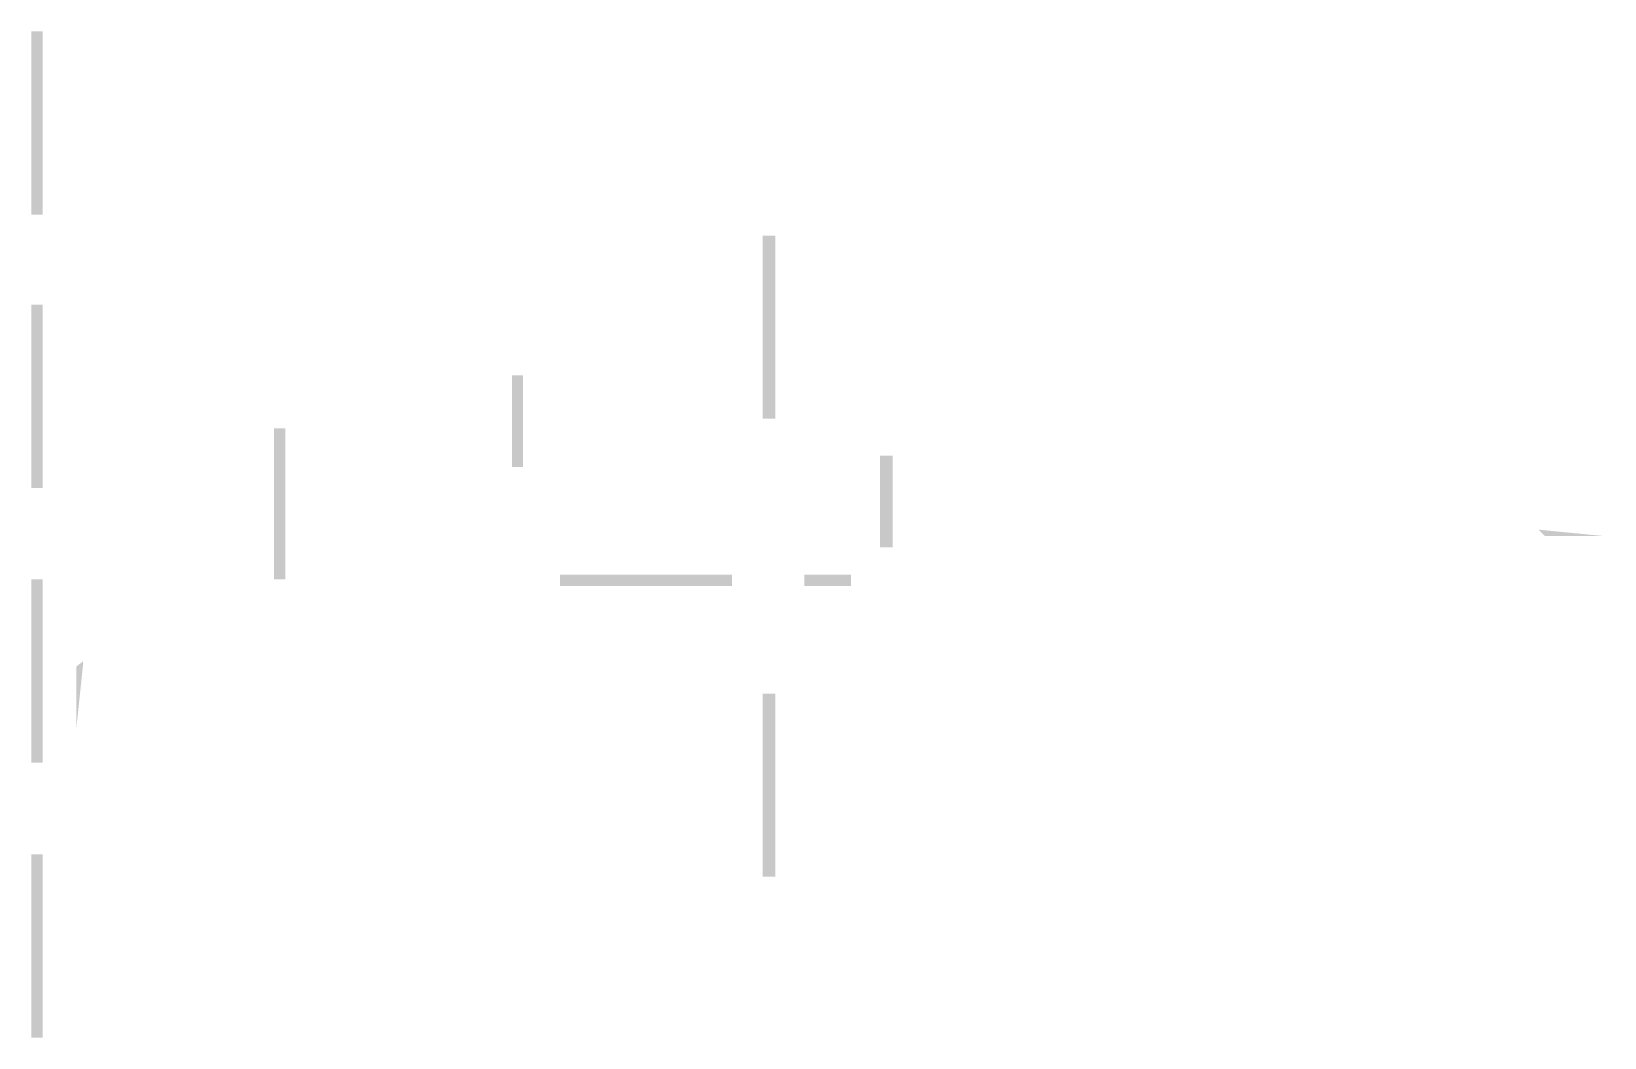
# Model space of a CAD drawing. Header units: millimetres. Extents: x 314312 to 406292, y 205315 to 257934.
# Drawn here: x 406134.2 to 406196.3, y 237240.7 to 237280.5 of the extents above; entities that cross this region are included whole.
import ezdxf

# ---------------------------------------------------------------- set-up
doc = ezdxf.new("R2010")
doc.units = ezdxf.units.MM

msp = doc.modelspace()

# ---------------------------------------------------------------- hatches: boundary and pattern name
h = msp.add_hatch(color=0)
edge = h.paths.add_edge_path(flags=0)
edge.add_spline(control_points=[(406134.621, 237280.452), (406134.621, 237280.452), (406134.177, 237280.452), (406134.177, 237280.452), (406134.177, 237280.452), (406134.621, 237273.213), (406134.621, 237273.213), (406134.621, 237273.213), (406134.621, 237280.452), (406134.621, 237280.452)], knot_values=[0, 0, 0, 0, 1, 1, 1, 2, 2, 2, 3, 3, 3, 3], degree=3, periodic=0)
edge = h.paths.add_edge_path(flags=0)
edge.add_spline(control_points=[(406134.177, 237280.452), (406134.177, 237280.452), (406134.621, 237273.213), (406134.621, 237273.213), (406134.621, 237273.213), (406134.177, 237273.213), (406134.177, 237273.213), (406134.177, 237273.213), (406134.177, 237280.452), (406134.177, 237280.452)], knot_values=[0, 0, 0, 0, 1, 1, 1, 2, 2, 2, 3, 3, 3, 3], degree=3, periodic=0)
h = msp.add_hatch(color=0)
edge = h.paths.add_edge_path(flags=0)
edge.add_spline(control_points=[(406163.069, 237265.149), (406163.069, 237265.149), (406163.577, 237265.149), (406163.577, 237265.149), (406163.577, 237265.149), (406163.069, 237272.388), (406163.069, 237272.388), (406163.069, 237272.388), (406163.069, 237265.149), (406163.069, 237265.149)], knot_values=[0, 0, 0, 0, 1, 1, 1, 2, 2, 2, 3, 3, 3, 3], degree=3, periodic=0)
edge = h.paths.add_edge_path(flags=0)
edge.add_spline(control_points=[(406163.577, 237265.149), (406163.577, 237265.149), (406163.069, 237272.388), (406163.069, 237272.388), (406163.069, 237272.388), (406163.577, 237272.388), (406163.577, 237272.388), (406163.577, 237272.388), (406163.577, 237265.149), (406163.577, 237265.149)], knot_values=[0, 0, 0, 0, 1, 1, 1, 2, 2, 2, 3, 3, 3, 3], degree=3, periodic=0)
h = msp.add_hatch(color=0)
edge = h.paths.add_edge_path(flags=0)
edge.add_spline(control_points=[(406134.621, 237269.657), (406134.621, 237269.657), (406134.177, 237269.657), (406134.177, 237269.657), (406134.177, 237269.657), (406134.621, 237262.418), (406134.621, 237262.418), (406134.621, 237262.418), (406134.621, 237269.657), (406134.621, 237269.657)], knot_values=[0, 0, 0, 0, 1, 1, 1, 2, 2, 2, 3, 3, 3, 3], degree=3, periodic=0)
edge = h.paths.add_edge_path(flags=0)
edge.add_spline(control_points=[(406134.177, 237269.657), (406134.177, 237269.657), (406134.621, 237262.418), (406134.621, 237262.418), (406134.621, 237262.418), (406134.177, 237262.418), (406134.177, 237262.418), (406134.177, 237262.418), (406134.177, 237269.657), (406134.177, 237269.657)], knot_values=[0, 0, 0, 0, 1, 1, 1, 2, 2, 2, 3, 3, 3, 3], degree=3, periodic=0)
h = msp.add_hatch(color=0)
edge = h.paths.add_edge_path(flags=0)
edge.add_spline(control_points=[(406153.608, 237266.863), (406153.608, 237266.863), (406153.163, 237266.863), (406153.163, 237266.863), (406153.163, 237266.863), (406153.608, 237263.244), (406153.608, 237263.244), (406153.608, 237263.244), (406153.608, 237266.863), (406153.608, 237266.863)], knot_values=[0, 0, 0, 0, 1, 1, 1, 2, 2, 2, 3, 3, 3, 3], degree=3, periodic=0)
edge = h.paths.add_edge_path(flags=0)
edge.add_spline(control_points=[(406153.163, 237266.863), (406153.163, 237266.863), (406153.608, 237263.244), (406153.608, 237263.244), (406153.608, 237263.244), (406153.163, 237263.244), (406153.163, 237263.244), (406153.163, 237263.244), (406153.163, 237266.863), (406153.163, 237266.863)], knot_values=[0, 0, 0, 0, 1, 1, 1, 2, 2, 2, 3, 3, 3, 3], degree=3, periodic=0)
h = msp.add_hatch(color=0)
edge = h.paths.add_edge_path(flags=0)
edge.add_spline(control_points=[(406144.21, 237264.768), (406144.21, 237264.768), (406143.765, 237264.768), (406143.765, 237264.768), (406143.765, 237264.768), (406144.21, 237258.799), (406144.21, 237258.799), (406144.21, 237258.799), (406144.21, 237264.768), (406144.21, 237264.768)], knot_values=[0, 0, 0, 0, 1, 1, 1, 2, 2, 2, 3, 3, 3, 3], degree=3, periodic=0)
edge = h.paths.add_edge_path(flags=0)
edge.add_spline(control_points=[(406143.765, 237264.768), (406143.765, 237264.768), (406144.21, 237258.799), (406144.21, 237258.799), (406144.21, 237258.799), (406143.765, 237258.799), (406143.765, 237258.799), (406143.765, 237258.799), (406143.765, 237264.768), (406143.765, 237264.768)], knot_values=[0, 0, 0, 0, 1, 1, 1, 2, 2, 2, 3, 3, 3, 3], degree=3, periodic=0)
h = msp.add_hatch(color=0)
edge = h.paths.add_edge_path(flags=0)
edge.add_spline(control_points=[(406168.213, 237263.688), (406168.213, 237263.688), (406167.705, 237263.688), (406167.705, 237263.688), (406167.705, 237263.688), (406168.213, 237260.069), (406168.213, 237260.069), (406168.213, 237260.069), (406168.213, 237263.688), (406168.213, 237263.688)], knot_values=[0, 0, 0, 0, 1, 1, 1, 2, 2, 2, 3, 3, 3, 3], degree=3, periodic=0)
edge = h.paths.add_edge_path(flags=0)
edge.add_spline(control_points=[(406167.705, 237263.688), (406167.705, 237263.688), (406168.213, 237260.069), (406168.213, 237260.069), (406168.213, 237260.069), (406167.705, 237260.069), (406167.705, 237260.069), (406167.705, 237260.069), (406167.705, 237263.688), (406167.705, 237263.688)], knot_values=[0, 0, 0, 0, 1, 1, 1, 2, 2, 2, 3, 3, 3, 3], degree=3, periodic=0)
h = msp.add_hatch(color=0)
edge = h.paths.add_edge_path(flags=0)
edge.add_spline(control_points=[(406193.74, 237260.767), (406193.74, 237260.767), (406193.994, 237260.513), (406193.994, 237260.513), (406193.994, 237260.513), (406196.343, 237260.513), (406196.343, 237260.513), (406196.343, 237260.513), (406193.74, 237260.767), (406193.74, 237260.767)], knot_values=[0, 0, 0, 0, 1, 1, 1, 2, 2, 2, 3, 3, 3, 3], degree=3, periodic=0)
edge = h.paths.add_edge_path(flags=0)
edge.add_spline(control_points=[(406193.994, 237260.513), (406193.994, 237260.513), (406196.343, 237260.513), (406196.343, 237260.513), (406196.343, 237260.513), (406196.343, 237260.513), (406196.343, 237260.513), (406196.343, 237260.513), (406193.994, 237260.513), (406193.994, 237260.513)], knot_values=[0, 0, 0, 0, 1, 1, 1, 2, 2, 2, 3, 3, 3, 3], degree=3, periodic=0)
h = msp.add_hatch(color=0)
edge = h.paths.add_edge_path(flags=0)
edge.add_spline(control_points=[(406134.621, 237258.799), (406134.621, 237258.799), (406134.177, 237258.799), (406134.177, 237258.799), (406134.177, 237258.799), (406134.621, 237251.56), (406134.621, 237251.56), (406134.621, 237251.56), (406134.621, 237258.799), (406134.621, 237258.799)], knot_values=[0, 0, 0, 0, 1, 1, 1, 2, 2, 2, 3, 3, 3, 3], degree=3, periodic=0)
edge = h.paths.add_edge_path(flags=0)
edge.add_spline(control_points=[(406134.177, 237258.799), (406134.177, 237258.799), (406134.621, 237251.56), (406134.621, 237251.56), (406134.621, 237251.56), (406134.177, 237251.56), (406134.177, 237251.56), (406134.177, 237251.56), (406134.177, 237258.799), (406134.177, 237258.799)], knot_values=[0, 0, 0, 0, 1, 1, 1, 2, 2, 2, 3, 3, 3, 3], degree=3, periodic=0)
h = msp.add_hatch(color=0)
edge = h.paths.add_edge_path(flags=0)
edge.add_spline(control_points=[(406155.068, 237258.989), (406155.068, 237258.989), (406155.068, 237258.545), (406155.068, 237258.545), (406155.068, 237258.545), (406161.863, 237258.989), (406161.863, 237258.989), (406161.863, 237258.989), (406155.068, 237258.989), (406155.068, 237258.989)], knot_values=[0, 0, 0, 0, 1, 1, 1, 2, 2, 2, 3, 3, 3, 3], degree=3, periodic=0)
edge = h.paths.add_edge_path(flags=0)
edge.add_spline(control_points=[(406155.068, 237258.545), (406155.068, 237258.545), (406161.863, 237258.989), (406161.863, 237258.989), (406161.863, 237258.989), (406161.863, 237258.545), (406161.863, 237258.545), (406161.863, 237258.545), (406155.068, 237258.545), (406155.068, 237258.545)], knot_values=[0, 0, 0, 0, 1, 1, 1, 2, 2, 2, 3, 3, 3, 3], degree=3, periodic=0)
h = msp.add_hatch(color=0)
edge = h.paths.add_edge_path(flags=0)
edge.add_spline(control_points=[(406164.72, 237258.989), (406164.72, 237258.989), (406164.72, 237258.545), (406164.72, 237258.545), (406164.72, 237258.545), (406166.562, 237258.989), (406166.562, 237258.989), (406166.562, 237258.989), (406164.72, 237258.989), (406164.72, 237258.989)], knot_values=[0, 0, 0, 0, 1, 1, 1, 2, 2, 2, 3, 3, 3, 3], degree=3, periodic=0)
edge = h.paths.add_edge_path(flags=0)
edge.add_spline(control_points=[(406164.72, 237258.545), (406164.72, 237258.545), (406166.562, 237258.989), (406166.562, 237258.989), (406166.562, 237258.989), (406166.562, 237258.545), (406166.562, 237258.545), (406166.562, 237258.545), (406164.72, 237258.545), (406164.72, 237258.545)], knot_values=[0, 0, 0, 0, 1, 1, 1, 2, 2, 2, 3, 3, 3, 3], degree=3, periodic=0)
h = msp.add_hatch(color=0)
edge = h.paths.add_edge_path(flags=0)
edge.add_spline(control_points=[(406136.209, 237255.56), (406136.209, 237255.56), (406135.955, 237255.37), (406135.955, 237255.37), (406135.955, 237255.37), (406136.209, 237255.37), (406136.209, 237255.37), (406136.209, 237255.37), (406136.209, 237255.56), (406136.209, 237255.56)], knot_values=[0, 0, 0, 0, 1, 1, 1, 2, 2, 2, 3, 3, 3, 3], degree=3, periodic=0)
edge = h.paths.add_edge_path(flags=0)
edge.add_spline(control_points=[(406135.955, 237255.37), (406135.955, 237255.37), (406136.209, 237255.37), (406136.209, 237255.37), (406136.209, 237255.37), (406135.955, 237252.957), (406135.955, 237252.957), (406135.955, 237252.957), (406135.955, 237255.37), (406135.955, 237255.37)], knot_values=[0, 0, 0, 0, 1, 1, 1, 2, 2, 2, 3, 3, 3, 3], degree=3, periodic=0)
h = msp.add_hatch(color=0)
edge = h.paths.add_edge_path(flags=0)
edge.add_spline(control_points=[(406163.069, 237247.051), (406163.069, 237247.051), (406163.577, 237247.051), (406163.577, 237247.051), (406163.577, 237247.051), (406163.069, 237254.29), (406163.069, 237254.29), (406163.069, 237254.29), (406163.069, 237247.051), (406163.069, 237247.051)], knot_values=[0, 0, 0, 0, 1, 1, 1, 2, 2, 2, 3, 3, 3, 3], degree=3, periodic=0)
edge = h.paths.add_edge_path(flags=0)
edge.add_spline(control_points=[(406163.577, 237247.051), (406163.577, 237247.051), (406163.069, 237254.29), (406163.069, 237254.29), (406163.069, 237254.29), (406163.577, 237254.29), (406163.577, 237254.29), (406163.577, 237254.29), (406163.577, 237247.051), (406163.577, 237247.051)], knot_values=[0, 0, 0, 0, 1, 1, 1, 2, 2, 2, 3, 3, 3, 3], degree=3, periodic=0)
h = msp.add_hatch(color=0)
edge = h.paths.add_edge_path(flags=0)
edge.add_spline(control_points=[(406134.621, 237247.94), (406134.621, 237247.94), (406134.177, 237247.94), (406134.177, 237247.94), (406134.177, 237247.94), (406134.621, 237240.701), (406134.621, 237240.701), (406134.621, 237240.701), (406134.621, 237247.94), (406134.621, 237247.94)], knot_values=[0, 0, 0, 0, 1, 1, 1, 2, 2, 2, 3, 3, 3, 3], degree=3, periodic=0)
edge = h.paths.add_edge_path(flags=0)
edge.add_spline(control_points=[(406134.177, 237247.94), (406134.177, 237247.94), (406134.621, 237240.701), (406134.621, 237240.701), (406134.621, 237240.701), (406134.177, 237240.701), (406134.177, 237240.701), (406134.177, 237240.701), (406134.177, 237247.94), (406134.177, 237247.94)], knot_values=[0, 0, 0, 0, 1, 1, 1, 2, 2, 2, 3, 3, 3, 3], degree=3, periodic=0)

doc.saveas('drawing.dxf')
